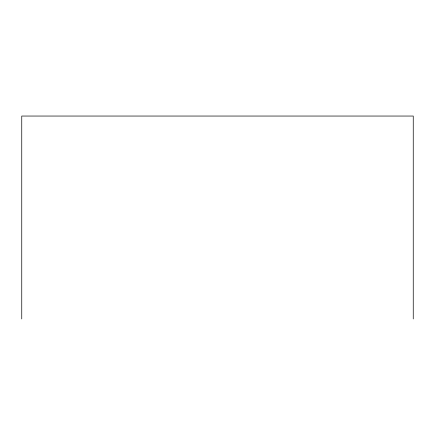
<?xml version="1.0" encoding="UTF-8"?>
<svg xmlns="http://www.w3.org/2000/svg" width="435" height="435" viewBox="0 0 435 435"><rect width="100%" height="100%" fill="white"/><g stroke="black" fill="none" stroke-linecap="round" stroke-linejoin="round"><path stroke-width="0.65" d="M413.25 318.953L413.25 116.047L21.75 116.047L21.75 318.953"/></g></svg>
